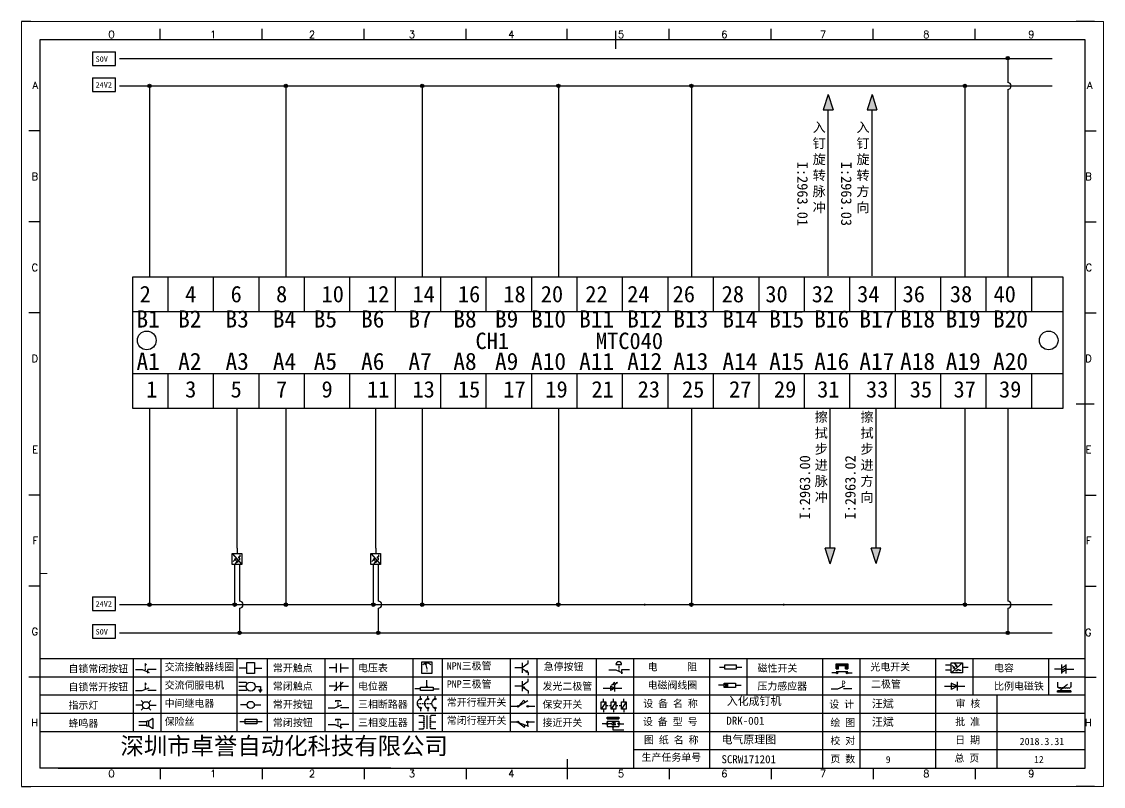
# Model space of a CAD drawing. Header units: millimetres. Extents: x 175 to 4940, y -2082 to 1907.
# Drawn here: x 1696.5 to 1993.5, y 399.1 to 609.1 of the extents above; entities that cross this region are included whole.
import ezdxf
from ezdxf.enums import TextEntityAlignment as Align

# ---------------------------------------------------------------- set-up
doc = ezdxf.new("R2010")
doc.units = ezdxf.units.MM
doc.layers.add('AE_BOR', color=1, linetype='Continuous')
doc.layers.add('MISC', color=2, linetype='Continuous')
doc.styles.get("Standard").update_dxf_attribs({"font": ''})
doc.styles.add('WD', font='romans.shx', dxfattribs={"width": 0.8, "bigfont": 'gbcbig.shx'})
doc.styles.add('样式 0', font='')
doc.styles.add('汉字', font='')
doc.styles.get('Standard').set_extended_font_data('SimSun')
doc.styles.get('样式 0').set_extended_font_data('KaiTi_GB2312')
doc.styles.get('汉字').set_extended_font_data('新宋体')

# ---------------------------------------------------------------- blocks, each defined once
blk = doc.blocks.new('光电开关')
at = {"linetype": 'ByBlock'}
h = blk.add_hatch(dxfattribs=at)
h.set_pattern_fill('ANSI31', color=256, scale=0.01, style=0)
h.set_pattern_definition([(45, (0.172267, 0), (-0.0224506403, 0.0224506403), [])])
h.paths.add_polyline_path([(-1882.44, -776.34), (-1882.5, -775.91), (-1882.68, -776.07)])
h.paths.add_polyline_path([(-1882.86, -776.23), (-1882.44, -776.34), (-1882.68, -776.07)])
h.paths.add_polyline_path([(-1883.05, -776.88), (-1883.11, -776.45), (-1883.29, -776.61)])
h.paths.add_polyline_path([(-1883.47, -776.77), (-1883.05, -776.88), (-1883.29, -776.61)])
for p, q in [((-1884.01, -775.96), (-1885.56, -775.96)), ((-1884.01, -777.39), (-1885.56, -777.39)), ((-1880.91, -775.3), (-1884.01, -778.05)), ((-1883.75, -776.09), (-1883.05, -776.88)), ((-1883.11, -776.45), (-1883.47, -776.77)), ((-1883.05, -776.88), (-1883.47, -776.77)), ((-1883.14, -775.55), (-1882.44, -776.34)), ((-1883.05, -776.88), (-1883.11, -776.45)), ((-1882.5, -775.91), (-1882.86, -776.23)), ((-1882.44, -776.34), (-1882.86, -776.23)), ((-1882.78, -777.47), (-1882.23, -777.47)), ((-1882.44, -776.34), (-1882.5, -775.91)), ((-1882.23, -777.47), (-1882.23, -777.14)), ((-1882.23, -777.14), (-1881.78, -777.14)), ((-1881.78, -777.47), (-1881.78, -777.14)), ((-1881.23, -777.47), (-1881.78, -777.47)), ((-1879.37, -776.67), (-1880.91, -776.67))]:
    blk.add_line(p, q, dxfattribs=at)
blk.add_lwpolyline([(-1884.01, -775.3), (-1880.91, -775.3), (-1880.91, -778.05), (-1884.01, -778.05)], close=True, dxfattribs=at)
blk = doc.blocks.new('磁性开关')
at = {"linetype": 'ByBlock'}
h = blk.add_hatch(dxfattribs=at)
h.set_pattern_fill('ANSI31', color=256, scale=0.1, style=0)
h.paths.add_polyline_path([(-1910.88, -776.69), (-1910.88, -775.29), (-1907.69, -775.29), (-1907.69, -776.69), (-1908.31, -776.69), (-1908.31, -775.79), (-1910.25, -775.79), (-1910.25, -776.69)])
for p, q in [((-1910.91, -777.81), (-1912.09, -777.81)), ((-1910.88, -776.69), (-1910.88, -775.29)), ((-1910.88, -775.29), (-1907.69, -775.29)), ((-1910.88, -776.69), (-1910.25, -776.69)), ((-1910.88, -777.39), (-1907.69, -777.39)), ((-1910.25, -776.69), (-1910.25, -775.79)), ((-1910.25, -775.79), (-1908.31, -775.79)), ((-1908.31, -776.69), (-1908.31, -775.79)), ((-1908.31, -776.69), (-1907.69, -776.69)), ((-1907.69, -775.29), (-1907.69, -776.69)), ((-1907.66, -777.81), (-1906.48, -777.81))]:
    blk.add_line(p, q, dxfattribs=at)
for centre in [(-1910.68, -777.81), (-1907.88, -777.81)]:
    blk.add_circle(centre, 0.225, dxfattribs=at)
blk = doc.blocks.new('*U4')
at = {"linetype": 'ByBlock'}
for p, q in [((-1909.23, -780.45), (-1909.23, -780.67)), ((-1909.23, -780.45), (-1908.92, -780.84)), ((-1909.23, -780.84), (-1909.23, -781.05)), ((-1911.92, -782.07), (-1910.06, -782.07)), ((-1910.06, -782.07), (-1908.18, -782.88)), ((-1909.23, -781.23), (-1909.23, -781.44)), ((-1909.23, -781.61), (-1909.23, -781.83)), ((-1909.23, -782), (-1909.23, -782.21)), ((-1909.23, -782.38), (-1909.23, -782.43)), ((-1908.52, -783.07), (-1908.52, -782.07)), ((-1906.25, -782.07), (-1908.52, -782.07))]:
    blk.add_line(p, q, dxfattribs=at)
blk = doc.blocks.new('*U6')
at = {"linetype": 'ByBlock'}
for p, q in [((-1911.92, -792.89), (-1910.06, -792.89)), ((-1910.06, -792.89), (-1908.18, -792.08)), ((-1908.88, -791.17), (-1909.23, -790.71)), ((-1909.23, -790.71), (-1909.23, -790.92)), ((-1909.23, -791.09), (-1909.23, -791.31)), ((-1909.23, -791.48), (-1909.23, -791.69)), ((-1909.23, -791.86), (-1909.23, -792.08)), ((-1909.23, -792.25), (-1909.23, -792.47)), ((-1906.25, -792.89), (-1908.52, -792.89))]:
    blk.add_line(p, q, dxfattribs=at)
blk = doc.blocks.new('蜂鸣器')
at = {"linetype": 'ByBlock'}
for p, q in [((-1907.17, -795.53), (-1908.25, -796.26)), ((-1907.17, -795.53), (-1907.17, -798.41)), ((-1908.8, -796.48), (-1911.01, -796.48)), ((-1908.8, -797.46), (-1911.01, -797.46)), ((-1908.25, -796.26), (-1908.8, -796.26)), ((-1908.8, -797.68), (-1908.8, -796.26)), ((-1908.25, -797.68), (-1908.8, -797.68)), ((-1908.25, -797.68), (-1908.25, -796.26)), ((-1907.17, -798.41), (-1908.25, -797.68))]:
    blk.add_line(p, q, dxfattribs=at)
blk = doc.blocks.new('指示灯')
at = {"linetype": 'ByBlock'}
for p, q in [((-1854.25, -776.92), (-1856.06, -776.92)), ((-1854.62, -775.59), (-1853.97, -776.23)), ((-1854.62, -778.25), (-1853.97, -777.61)), ((-1851.9, -775.59), (-1852.54, -776.23)), ((-1851.9, -778.25), (-1852.54, -777.61)), ((-1852.26, -776.92), (-1850.45, -776.92))]:
    blk.add_line(p, q, dxfattribs=at)
blk.add_circle((-1853.26, -776.92), 0.992, dxfattribs=at)
blk = doc.blocks.new('交流接触器线圈')
at = {"linetype": 'ByBlock'}
for p, q in [((-1880.82, -781.77), (-1882.87, -781.77)), ((-1878.72, -781.77), (-1876.67, -781.77))]:
    blk.add_line(p, q, dxfattribs=at)
blk.add_lwpolyline([(-1880.82, -780.28), (-1878.72, -780.28), (-1878.72, -783.26), (-1880.82, -783.26)], close=True, dxfattribs=at)
blk = doc.blocks.new('交流伺服电机')
at = {"linetype": 'ByBlock'}
for p, q in [((-1880.97, -785.75), (-1882.94, -785.75)), ((-1880.97, -786.85), (-1882.94, -786.85)), ((-1880.97, -785.75), (-1880.65, -786.03)), ((-1878.49, -786.85), (-1877.07, -786.85)), ((-1877.07, -786.85), (-1877.07, -787.72)), ((-1880.97, -787.94), (-1882.94, -787.94)), ((-1880.97, -787.94), (-1880.65, -787.67)), ((-1877.54, -787.72), (-1876.59, -787.72)), ((-1877.38, -788.01), (-1876.75, -788.01)), ((-1877.23, -788.29), (-1876.9, -788.29))]:
    blk.add_line(p, q, dxfattribs=at)
blk.add_circle((-1879.73, -786.85), 1.24, dxfattribs=at)
blk = doc.blocks.new('中间继电器')
at = {"linetype": 'ByBlock'}
for p, q in [((-1880.72, -791.92), (-1882.54, -791.92)), ((-1878.74, -791.92), (-1876.92, -791.92))]:
    blk.add_line(p, q, dxfattribs=at)
blk.add_circle((-1879.73, -791.92), 0.992, dxfattribs=at)
blk = doc.blocks.new('保险丝')
at = {"linetype": 'ByBlock'}
blk.add_line((-1882.72, -796.49), (-1876.55, -796.49), dxfattribs=at)
blk.add_lwpolyline([(-1881.2, -795.86), (-1878.06, -795.86), (-1878.06, -797.12), (-1881.2, -797.12)], close=True, dxfattribs=at)
blk = doc.blocks.new('常开按钮')
at = {"linetype": 'ByBlock'}
for p, q in [((-1910.06, -787.73), (-1908.18, -786.93)), ((-1909.9, -785.68), (-1908.56, -785.68)), ((-1909.9, -785.68), (-1909.9, -786.07)), ((-1909.23, -785.68), (-1909.23, -785.89)), ((-1909.23, -786.06), (-1909.23, -786.28)), ((-1909.23, -786.45), (-1909.23, -786.67)), ((-1909.23, -786.84), (-1909.23, -787.05)), ((-1908.56, -785.68), (-1908.56, -786.07)), ((-1911.92, -787.73), (-1910.06, -787.73)), ((-1909.23, -787.22), (-1909.23, -787.38)), ((-1906.25, -787.73), (-1908.52, -787.73))]:
    blk.add_line(p, q, dxfattribs=at)
blk = doc.blocks.new('常开触点')
at = {"linetype": 'ByBlock'}
for p, q in [((-1853.82, -782.99), (-1853.82, -780.56)), ((-1852.6, -782.99), (-1852.6, -780.56)), ((-1853.82, -781.77), (-1855.88, -781.77)), ((-1852.6, -781.77), (-1850.55, -781.77))]:
    blk.add_line(p, q, dxfattribs=at)
blk = doc.blocks.new('常闭触点')
at = {"linetype": 'ByBlock'}
for p, q in [((-1853.82, -786.77), (-1855.88, -786.77)), ((-1852.01, -785.66), (-1854.43, -788.1)), ((-1853.82, -787.99), (-1853.82, -785.56)), ((-1852.6, -787.99), (-1852.6, -785.56)), ((-1852.6, -786.77), (-1850.55, -786.77))]:
    blk.add_line(p, q, dxfattribs=at)
blk = doc.blocks.new('常闭按钮')
at = {"linetype": 'ByBlock'}
for p, q in [((-1856.13, -792.28), (-1854.28, -792.28)), ((-1854.28, -792.28), (-1852.4, -793.09)), ((-1854.11, -790.83), (-1852.77, -790.83)), ((-1854.11, -790.83), (-1854.11, -791.22)), ((-1853.44, -790.83), (-1853.44, -791.04)), ((-1853.44, -791.21), (-1853.44, -791.43)), ((-1853.44, -791.6), (-1853.44, -791.82)), ((-1853.44, -791.99), (-1853.44, -792.2)), ((-1853.44, -792.37), (-1853.44, -792.53)), ((-1852.77, -790.83), (-1852.77, -791.22)), ((-1850.47, -792.28), (-1852.73, -792.28)), ((-1852.73, -792.28), (-1852.73, -793.43))]:
    blk.add_line(p, q, dxfattribs=at)
blk = doc.blocks.new('电磁阀线圈')
at = {"linetype": 'ByBlock'}
for p, q in [((-1854.61, -795.92), (-1853.75, -797.16)), ((-1853.75, -795.92), (-1854.61, -797.16)), ((-1853.75, -795.92), (-1853.75, -797.16)), ((-1854.61, -796.54), (-1856.17, -796.54)), ((-1851.53, -796.54), (-1849.97, -796.54))]:
    blk.add_line(p, q, dxfattribs=at)
blk.add_lwpolyline([(-1854.61, -795.92), (-1851.53, -795.92), (-1851.53, -797.16), (-1854.61, -797.16)], close=True, dxfattribs=at)
blk = doc.blocks.new('电压表')
at = {"linetype": 'ByBlock'}
for p, q in [((-1814.84, -780.75), (-1814.91, -781.13)), ((-1814.6, -781.05), (-1814.91, -781.13)), ((-1814.84, -780.75), (-1814.46, -782.26)), ((-1814.84, -780.75), (-1814.6, -781.05))]:
    blk.add_line(p, q, dxfattribs=at)
blk.add_lwpolyline([(-1815.84, -780.34), (-1813.07, -780.34), (-1813.07, -783.49), (-1815.84, -783.49)], close=True, dxfattribs=at)
blk.add_arc((-1814.46, -782.26), 1.56, 46.8313, 133.1687, dxfattribs=at)
at = {"linetype": 'ByBlock', "insert": (-1814.7, -782.39), "char_height": 0.75, "width": 0.6768, "attachment_point": 1}
blk.add_mtext('V', dxfattribs=at)
blk = doc.blocks.new('电位器')
at = {"linetype": 'ByBlock'}
for p, q in [((-1814.45, -787.3), (-1814.62, -786.96)), ((-1814.62, -786.96), (-1814.27, -786.96)), ((-1814.45, -787.3), (-1814.45, -785.39)), ((-1814.45, -787.3), (-1814.27, -786.96)), ((-1816.21, -787.75), (-1817.79, -787.75)), ((-1812.68, -787.75), (-1811.1, -787.75))]:
    blk.add_line(p, q, dxfattribs=at)
blk.add_lwpolyline([(-1816.21, -787.3), (-1812.68, -787.3), (-1812.68, -788.2), (-1816.21, -788.2)], close=True, dxfattribs=at)
blk = doc.blocks.new('三相断路器')
at = {"linetype": 'ByBlock'}
for p, q in [((-1816.17, -790.33), (-1816.17, -789.7)), ((-1814.17, -790.33), (-1814.17, -789.7)), ((-1812.18, -790.33), (-1812.18, -789.7)), ((-1817.14, -791.74), (-1816.72, -791.74)), ((-1816.45, -791.74), (-1816.03, -791.74)), ((-1815.76, -791.74), (-1815.34, -791.74)), ((-1815.07, -791.74), (-1814.65, -791.74)), ((-1814.38, -791.74), (-1813.96, -791.74)), ((-1813.69, -791.74), (-1813.27, -791.74)), ((-1816.17, -793.19), (-1816.17, -793.83)), ((-1814.17, -793.19), (-1814.17, -793.83)), ((-1812.18, -793.19), (-1812.18, -793.83))]:
    blk.add_line(p, q, dxfattribs=at)
for centre in [(-1816.17, -790.55), (-1816.17, -792.98), (-1814.17, -790.55), (-1814.17, -792.98), (-1812.18, -790.55), (-1812.18, -792.98)]:
    blk.add_circle(centre, 0.219, dxfattribs=at)
for centre in [(-1815.81, -791.74), (-1813.82, -791.74), (-1811.83, -791.74)]:
    blk.add_arc(centre, 1.32, 115.5791, 244.4209, dxfattribs=at)
blk = doc.blocks.new('三相变压器')
at = {"linetype": 'ByBlock'}
for p, q in [((-1816.69, -795.03), (-1815.37, -795.03)), ((-1815.37, -795.03), (-1815.37, -795.24)), ((-1814.34, -798.7), (-1814.34, -795.04)), ((-1812, -795.03), (-1813.32, -795.03)), ((-1813.32, -795.03), (-1813.32, -795.24)), ((-1816.69, -796.87), (-1815.37, -796.87)), ((-1816.69, -798.71), (-1815.37, -798.71)), ((-1815.37, -798.71), (-1815.37, -798.5)), ((-1812, -796.87), (-1813.32, -796.87)), ((-1813.32, -798.71), (-1813.32, -798.5)), ((-1812, -798.71), (-1813.32, -798.71))]:
    blk.add_line(p, q, dxfattribs=at)
for centre, start, end in [((-1815.37, -795.51), 270, 90), ((-1815.37, -796.06), 270, 90), ((-1813.32, -795.51), 90, 270), ((-1813.32, -796.06), 90, 270), ((-1815.37, -796.6), 270, 90), ((-1815.37, -797.14), 270, 90), ((-1815.37, -797.68), 270, 90), ((-1815.37, -798.23), 270, 90), ((-1813.32, -796.6), 90, 270), ((-1813.32, -797.14), 90, 270), ((-1813.32, -797.68), 90, 270), ((-1813.32, -798.23), 90, 270)]:
    blk.add_arc(centre, 0.271, start, end, dxfattribs=at)
blk = doc.blocks.new('压力感应器')
at = {"linetype": 'ByBlock'}
for p, q in [((-1817.44, -777.73), (-1815.59, -777.73)), ((-1815.59, -777.73), (-1813.71, -776.93)), ((-1811.78, -777.73), (-1814.05, -777.73))]:
    blk.add_line(p, q, dxfattribs=at)
at = {"linetype": 'ByBlock', "insert": (-1814.65, -775.48), "char_height": 1.68, "width": 1.2242, "attachment_point": 1}
blk.add_mtext('{\\fNSimSun|b0|i0|c134|p49;P}', dxfattribs=at)
blk = doc.blocks.new('二极管')
at = {"linetype": 'ByBlock'}
for p, q in [((-1787.52, -776.77), (-1781.92, -776.77)), ((-1783.97, -776.77), (-1785.69, -775.9)), ((-1785.69, -775.9), (-1785.69, -777.65)), ((-1783.97, -776.77), (-1785.69, -777.65)), ((-1783.97, -777.99), (-1783.97, -775.56))]:
    blk.add_line(p, q, dxfattribs=at)
blk = doc.blocks.new('NPN三极管')
at = {"linetype": 'ByBlock'}
for p, q in [((-1785.73, -780.61), (-1785.73, -783.32)), ((-1785.73, -781.82), (-1784.15, -780.66)), ((-1784.15, -780.66), (-1784.15, -779.98)), ((-1785.73, -781.97), (-1787.81, -781.97)), ((-1785.73, -782.11), (-1784.15, -783.27)), ((-1784.41, -782.73), (-1784.74, -783.18)), ((-1784.15, -783.27), (-1784.74, -783.18)), ((-1784.15, -783.27), (-1784.41, -782.73)), ((-1784.15, -783.27), (-1784.15, -783.96))]:
    blk.add_line(p, q, dxfattribs=at)
blk = doc.blocks.new('PNP三极管')
at = {"linetype": 'ByBlock'}
for p, q in [((-1784.9, -786.74), (-1786.98, -786.74)), ((-1784.9, -785.38), (-1784.9, -788.09)), ((-1784.9, -786.59), (-1783.32, -785.43)), ((-1784.9, -786.88), (-1783.32, -788.04)), ((-1784.9, -786.88), (-1784.31, -786.97)), ((-1784.9, -786.88), (-1784.64, -787.42)), ((-1784.31, -786.97), (-1784.64, -787.42)), ((-1783.32, -785.43), (-1783.32, -784.75)), ((-1783.32, -788.04), (-1783.32, -788.73))]:
    blk.add_line(p, q, dxfattribs=at)
blk = doc.blocks.new('常开行程开关')
at = {"linetype": 'ByBlock'}
for p, q in [((-1786.29, -792.3), (-1788.01, -792.3)), ((-1785.89, -792.17), (-1784.52, -790.62)), ((-1785.89, -792.17), (-1783.43, -790.72)), ((-1784.52, -790.62), (-1784.19, -791.17)), ((-1781.48, -792.3), (-1783.21, -792.3))]:
    blk.add_line(p, q, dxfattribs=at)
for centre in [(-1786.07, -792.3), (-1783.42, -792.3)]:
    blk.add_circle(centre, 0.219, dxfattribs=at)
blk = doc.blocks.new('常闭行程开关')
at = {"linetype": 'ByBlock'}
for p, q in [((-1786.34, -796.62), (-1788.07, -796.62)), ((-1785.93, -796.72), (-1783.25, -797.7)), ((-1785.93, -796.72), (-1784.3, -798)), ((-1784.3, -798), (-1784.08, -797.4)), ((-1783.48, -796.84), (-1783.48, -797.85)), ((-1781.54, -796.62), (-1783.26, -796.62))]:
    blk.add_line(p, q, dxfattribs=at)
for centre in [(-1786.12, -796.62), (-1783.48, -796.62)]:
    blk.add_circle(centre, 0.219, dxfattribs=at)
blk = doc.blocks.new('电容')
at = {"linetype": 'ByBlock'}
for p, q in [((-1756.08, -782.99), (-1756.08, -780.56)), ((-1754.86, -780.79), (-1756.08, -781.55)), ((-1754.86, -782.99), (-1754.86, -780.56)), ((-1756.08, -781.77), (-1758.13, -781.77)), ((-1754.86, -781.44), (-1756.08, -782.2)), ((-1754.86, -781.99), (-1756.08, -782.75)), ((-1754.86, -781.77), (-1752.81, -781.77))]:
    blk.add_line(p, q, dxfattribs=at)
blk = doc.blocks.new('发光二极管')
at = {"linetype": 'ByBlock'}
for p, q in [((-1758.01, -786.77), (-1752.89, -786.77)), ((-1754.84, -786.77), (-1756.04, -786.16)), ((-1756.04, -786.16), (-1756.04, -787.39)), ((-1754.84, -786.77), (-1756.04, -787.39)), ((-1755.78, -785.92), (-1754.89, -785.14)), ((-1754.89, -785.14), (-1755.2, -785.22)), ((-1755.2, -785.22), (-1755.01, -785.43)), ((-1755.08, -785.92), (-1754.18, -785.14)), ((-1754.89, -785.14), (-1755.01, -785.43)), ((-1754.84, -787.63), (-1754.84, -785.92)), ((-1754.18, -785.14), (-1754.49, -785.22)), ((-1754.49, -785.22), (-1754.31, -785.43)), ((-1754.18, -785.14), (-1754.31, -785.43))]:
    blk.add_line(p, q, dxfattribs=at)
blk = doc.blocks.new('比例电磁阀')
at = {"linetype": 'ByBlock'}
for p, q in [((-1757.26, -775.38), (-1757.26, -776.71)), ((-1757.26, -776.71), (-1757.05, -776.71)), ((-1753.6, -777.73), (-1757.25, -777.73)), ((-1757.25, -778.13), (-1757.25, -777.73)), ((-1753.6, -778.13), (-1757.25, -778.13)), ((-1754.5, -775.98), (-1756.35, -777.44)), ((-1756.35, -777.44), (-1756.25, -777.25)), ((-1756.35, -777.44), (-1756.15, -777.38)), ((-1756.15, -777.38), (-1756.25, -777.25)), ((-1753.58, -776.71), (-1753.8, -776.71)), ((-1753.6, -777.73), (-1753.6, -778.13)), ((-1753.58, -775.38), (-1753.58, -776.71))]:
    blk.add_line(p, q, dxfattribs=at)
for centre in [(-1756.78, -776.71), (-1756.24, -776.71), (-1755.7, -776.71), (-1755.15, -776.71), (-1754.61, -776.71), (-1754.07, -776.71)]:
    blk.add_arc(centre, 0.271, 180, 0, dxfattribs=at)
blk = doc.blocks.new('保安开关')
at = {"linetype": 'ByBlock'}
for p, q in [((-1757.96, -790.79), (-1757.96, -789.97)), ((-1755.17, -790.79), (-1755.17, -789.97)), ((-1752.39, -790.79), (-1752.39, -789.97)), ((-1757.33, -790.79), (-1758.6, -792.81)), ((-1757.96, -792.81), (-1757.96, -793.62)), ((-1757.33, -791.8), (-1756.72, -791.8)), ((-1756.35, -791.8), (-1755.89, -791.8)), ((-1754.54, -790.79), (-1755.81, -792.81)), ((-1755.17, -792.81), (-1755.17, -793.62)), ((-1754.52, -791.8), (-1754.06, -791.8)), ((-1753.69, -791.8), (-1753.08, -791.8)), ((-1751.75, -790.79), (-1753.02, -792.81)), ((-1752.39, -792.81), (-1752.39, -793.62))]:
    blk.add_line(p, q, dxfattribs=at)
for points in [[(-1758.6, -790.79), (-1757.33, -790.79), (-1757.33, -792.81), (-1758.6, -792.81)], [(-1755.81, -790.79), (-1754.54, -790.79), (-1754.54, -792.81), (-1755.81, -792.81)], [(-1753.02, -790.79), (-1751.75, -790.79), (-1751.75, -792.81), (-1753.02, -792.81)]]:
    blk.add_lwpolyline(points, close=True, dxfattribs=at)
blk = doc.blocks.new('接近开关')
at = {"linetype": 'ByBlock'}
h = blk.add_hatch(dxfattribs=at)
h.set_pattern_fill('ANSI31', color=256, scale=0.01, style=0)
h.set_pattern_definition([(45, (-89.131516, -30.795668), (-0.0224506403, 0.0224506403), [])])
h.paths.add_polyline_path([(-1516.96, -1123.35), (-1516.96, -1122.85), (-1513.76, -1122.85), (-1513.76, -1123.35)])
for p, q in [((-1517.18, -1124.71), (-1518.36, -1124.71)), ((-1516.96, -1123.35), (-1516.96, -1122.85)), ((-1516.96, -1122.85), (-1513.76, -1122.85)), ((-1516.96, -1123.35), (-1513.76, -1123.35)), ((-1516.96, -1123.95), (-1513.76, -1123.95)), ((-1516.96, -1123.95), (-1516.96, -1125.47)), ((-1516.96, -1125.47), (-1513.76, -1125.47)), ((-1515.91, -1124.71), (-1516.45, -1124.71)), ((-1515.11, -1124.31), (-1515.91, -1124.71)), ((-1515.11, -1125.11), (-1515.91, -1124.71)), ((-1515.33, -1124.53), (-1515.17, -1124.53)), ((-1515.33, -1124.88), (-1515.17, -1124.88)), ((-1515.25, -1124.45), (-1515.25, -1124.61)), ((-1515.11, -1124.31), (-1515.11, -1125.11)), ((-1515.11, -1124.48), (-1514.58, -1124.48)), ((-1515.11, -1124.94), (-1514.58, -1124.94)), ((-1513.76, -1122.85), (-1513.76, -1123.35)), ((-1513.76, -1123.95), (-1513.76, -1125.47)), ((-1513.54, -1124.71), (-1512.36, -1124.71)), ((-1515.36, -1125.69), (-1515.36, -1126.36)), ((-1515.36, -1126.36), (-1512.36, -1126.36))]:
    blk.add_line(p, q, dxfattribs=at)
for centre in [(-1516.96, -1124.71), (-1515.36, -1125.47), (-1513.76, -1124.71)]:
    blk.add_circle(centre, 0.225, dxfattribs=at)
blk = doc.blocks.new('电阻')
at = {"linetype": 'ByBlock'}
for p, q in [((-3.09, 0), (-1.57, 0)), ((1.57, 0), (3.09, 0))]:
    blk.add_line(p, q, dxfattribs=at)
blk.add_lwpolyline([(-1.57, 0.63), (1.57, 0.63), (1.57, -0.63), (-1.57, -0.63)], close=True, dxfattribs=at)
blk = doc.blocks.new('急停按钮')
at = {"linetype": 'ByBlock'}
for p, q in [((-1.86, 0), (0, 0)), ((0, 0), (1.88, -0.81)), ((0.06, 1.45), (1.61, 1.45)), ((0.83, 1.45), (0.83, 1.24)), ((0.83, 1.07), (0.83, 0.85)), ((0.83, 0.68), (0.83, 0.47)), ((0.83, 0.29), (0.83, 0.08)), ((3.81, 0), (1.54, 0)), ((1.54, 0), (1.54, -1.15)), ((0.83, -0.09), (0.83, -0.24))]:
    blk.add_line(p, q, dxfattribs=at)
blk.add_arc((0.83, 1.45), 0.774, 0, 180)

msp = doc.modelspace()

# ---------------------------------------------------------------- hatches: boundary and pattern name
at = {"lineweight": -2}
h = msp.add_hatch(color=0, dxfattribs=at)
edge = h.paths.add_edge_path()
edge.add_arc((1967.266, 599.047), 0.48, 0, 360)
h = msp.add_hatch(color=0, dxfattribs=at)
edge = h.paths.add_edge_path()
edge.add_arc((1731.63, 591.424), 0.48, 0, 360)
h = msp.add_hatch(color=0, dxfattribs=at)
edge = h.paths.add_edge_path()
edge.add_arc((1769.069, 591.424), 0.48, 0, 360)
h = msp.add_hatch(color=0, dxfattribs=at)
edge = h.paths.add_edge_path()
edge.add_arc((1806.478, 591.424), 0.48, 0, 360)
h = msp.add_hatch(color=0, dxfattribs=at)
edge = h.paths.add_edge_path()
edge.add_arc((1843.888, 591.424), 0.48, 0, 360)
h = msp.add_hatch(color=0, dxfattribs=at)
edge = h.paths.add_edge_path()
edge.add_arc((1880.392, 591.424), 0.48, 0, 360)
h = msp.add_hatch(color=0, dxfattribs=at)
edge = h.paths.add_edge_path()
edge.add_arc((1955.502, 591.424), 0.48, 0, 360)
for points in [[(1917.96, 589.071), (1919.318, 584.833), (1916.602, 584.833)], [(1929.994, 589.071), (1931.353, 584.833), (1928.636, 584.833)], [(1918.535, 460.23), (1917.176, 464.468), (1919.893, 464.468)], [(1931.102, 460.233), (1929.744, 464.471), (1932.46, 464.471)]]:
    msp.add_hatch(color=256).paths.add_polyline_path(points)
h = msp.add_hatch(color=0, dxfattribs=at)
edge = h.paths.add_edge_path()
edge.add_arc((1731.63, 448.975), 0.48, 0, 360)
h = msp.add_hatch(color=0, dxfattribs=at)
edge = h.paths.add_edge_path()
edge.add_arc((1754.989, 448.975), 0.48, 0, 360)
h = msp.add_hatch(color=0, dxfattribs=at)
edge = h.paths.add_edge_path()
edge.add_arc((1769.069, 448.975), 0.48, 0, 360)
h = msp.add_hatch(color=0, dxfattribs=at)
edge = h.paths.add_edge_path()
edge.add_arc((1793.064, 448.975), 0.48, 0, 360)
h = msp.add_hatch(color=0, dxfattribs=at)
edge = h.paths.add_edge_path()
edge.add_arc((1806.478, 448.975), 0.48, 0, 360)
h = msp.add_hatch(color=0, dxfattribs=at)
edge = h.paths.add_edge_path()
edge.add_arc((1843.888, 448.975), 0.48, 0, 360)
h = msp.add_hatch(color=0, dxfattribs=at)
edge = h.paths.add_edge_path()
edge.add_arc((1880.392, 448.975), 0.48, 0, 360)
h = msp.add_hatch(color=0, dxfattribs=at)
edge = h.paths.add_edge_path()
edge.add_arc((1955.502, 448.975), 0.48, 0, 360)
h = msp.add_hatch(color=0, dxfattribs=at)
edge = h.paths.add_edge_path()
edge.add_arc((1756.358, 441.247), 0.48, 0, 360)
h = msp.add_hatch(color=0, dxfattribs=at)
edge = h.paths.add_edge_path()
edge.add_arc((1794.433, 441.247), 0.48, 0, 360)
h = msp.add_hatch(color=0, dxfattribs=at)
edge = h.paths.add_edge_path()
edge.add_arc((1967.266, 441.247), 0.48, 0, 360)

# ---------------------------------------------------------------- linework, layer by layer
for p, q in [((1988.518, 604.077), (1701.518, 604.077)), ((1701.518, 604.077), (1701.518, 404.077)), ((1988.518, 404.077), (1988.518, 604.077)), ((1917.96, 589.071), (1916.602, 584.833)), ((1917.96, 589.071), (1919.318, 584.833)), ((1929.994, 589.071), (1928.636, 584.833)), ((1929.994, 589.071), (1931.353, 584.833)), ((1916.602, 584.833), (1919.318, 584.833)), ((1928.636, 584.833), (1931.353, 584.833)), ((1918.535, 460.23), (1917.176, 464.468)), ((1919.893, 464.468), (1917.176, 464.468)), ((1918.535, 460.23), (1919.893, 464.468)), ((1931.102, 460.233), (1929.744, 464.471)), ((1932.46, 464.471), (1929.744, 464.471)), ((1931.102, 460.233), (1932.46, 464.471)), ((1706.548, 404.077), (1986.048, 404.077)), ((1827.314, 404.077), (1887.264, 404.077)), ((1887.264, 404.077), (1956.05, 404.077))]:
    msp.add_line(p, q)
at = {"color": 1, "ltscale": 2}
for p, q in [((1715.972, 600.741), (1715.972, 596.995)), ((1722.285, 596.995), (1722.285, 600.741)), ((1715.972, 596.995), (1722.285, 596.995)), ((1715.972, 593.664), (1715.972, 589.918)), ((1722.285, 589.918), (1722.285, 593.664)), ((1715.972, 589.918), (1722.285, 589.918)), ((1715.972, 451.141), (1715.972, 447.395)), ((1722.285, 447.395), (1722.285, 451.141)), ((1715.972, 447.395), (1722.285, 447.395)), ((1715.972, 443.483), (1715.972, 439.736)), ((1722.285, 439.736), (1722.285, 443.483)), ((1715.972, 439.736), (1722.285, 439.736))]:
    msp.add_line(p, q, dxfattribs=at)
at = {"color": 1}
for p, q in [((1715.972, 600.741), (1722.285, 600.741)), ((1715.972, 593.664), (1722.285, 593.664)), ((1715.972, 451.141), (1722.285, 451.141)), ((1715.972, 443.483), (1722.285, 443.483))]:
    msp.add_line(p, q, dxfattribs=at)
at = {"color": 0, "lineweight": -2}
for p, q in [((1723.393, 598.984), (1979.476, 598.984)), ((1967.266, 598.984), (1967.266, 592.386)), ((1723.393, 591.427), (1979.476, 591.427)), ((1731.63, 591.427), (1731.63, 539.033)), ((1769.069, 591.427), (1769.069, 539.033)), ((1806.478, 591.427), (1806.478, 539.033)), ((1843.888, 591.427), (1843.888, 539.033)), ((1880.392, 591.427), (1880.392, 539.033)), ((1955.502, 591.427), (1955.502, 539.033)), ((1967.266, 590.467), (1967.266, 539.033)), ((1917.96, 539.254), (1917.96, 584.833)), ((1929.994, 539.254), (1929.994, 584.833)), ((1736.635, 539.033), (1736.635, 529.433)), ((1749.115, 539.033), (1749.115, 529.433)), ((1761.595, 539.033), (1761.595, 529.433)), ((1774.075, 539.033), (1774.075, 529.433)), ((1786.555, 539.033), (1786.555, 529.433)), ((1799.035, 539.033), (1799.035, 529.433)), ((1811.515, 539.033), (1811.515, 529.433)), ((1823.995, 539.033), (1823.995, 529.433)), ((1836.475, 539.033), (1836.475, 529.433)), ((1848.955, 539.033), (1848.955, 529.433)), ((1861.435, 539.033), (1861.435, 529.433)), ((1873.915, 539.033), (1873.915, 529.433)), ((1886.395, 539.033), (1886.395, 529.433)), ((1898.875, 539.033), (1898.875, 529.433)), ((1911.355, 539.033), (1911.355, 529.433)), ((1923.835, 539.033), (1923.835, 529.433)), ((1936.315, 539.033), (1936.315, 529.433)), ((1948.795, 539.033), (1948.795, 529.433)), ((1961.275, 539.033), (1961.275, 529.433)), ((1973.755, 539.033), (1973.755, 529.433)), ((1727.035, 529.433), (1982.415, 529.433)), ((1727.035, 512.438), (1982.415, 512.438)), ((1736.635, 512.438), (1736.635, 502.838)), ((1749.115, 512.438), (1749.115, 502.838)), ((1761.595, 512.438), (1761.595, 502.838)), ((1774.075, 512.438), (1774.075, 502.838)), ((1786.555, 512.438), (1786.555, 502.838)), ((1799.035, 512.438), (1799.035, 502.838)), ((1811.515, 512.438), (1811.515, 502.838)), ((1823.995, 512.438), (1823.995, 502.838)), ((1836.475, 512.438), (1836.475, 502.838)), ((1848.955, 512.438), (1848.955, 502.838)), ((1861.435, 512.438), (1861.435, 502.838)), ((1873.915, 512.438), (1873.915, 502.838)), ((1886.395, 512.438), (1886.395, 502.838)), ((1898.875, 512.438), (1898.875, 502.838)), ((1911.355, 512.438), (1911.355, 502.838)), ((1923.835, 512.438), (1923.835, 502.838)), ((1936.315, 512.438), (1936.315, 502.838)), ((1948.795, 512.438), (1948.795, 502.838)), ((1961.275, 512.438), (1961.275, 502.838)), ((1973.755, 512.438), (1973.755, 502.838)), ((1731.63, 502.738), (1731.63, 448.975)), ((1755.674, 464.468), (1755.674, 502.838)), ((1769.069, 502.738), (1769.069, 448.975)), ((1793.748, 464.468), (1793.748, 502.838)), ((1806.478, 502.738), (1806.478, 448.975)), ((1843.888, 502.738), (1843.888, 448.975)), ((1880.392, 502.738), (1880.392, 448.975)), ((1918.535, 464.468), (1918.535, 502.838)), ((1931.104, 464.468), (1931.104, 502.838)), ((1955.502, 502.738), (1955.502, 448.975)), ((1967.266, 502.738), (1967.266, 449.935)), ((1754.989, 458.525), (1754.989, 448.975)), ((1756.358, 458.525), (1756.358, 449.935)), ((1793.064, 458.525), (1793.064, 448.975)), ((1794.433, 458.525), (1794.433, 449.935)), ((1723.393, 448.975), (1979.476, 448.975)), ((1756.358, 448.015), (1756.358, 441.247)), ((1794.433, 448.015), (1794.433, 441.247)), ((1967.266, 448.015), (1967.266, 441.247)), ((1723.393, 441.247), (1979.476, 441.247)), ((1727.097, 434.077), (1727.097, 414.077)), ((1734.774, 434.077), (1734.774, 414.077)), ((1755.563, 434.077), (1755.563, 414.077)), ((1763.917, 434.077), (1763.917, 414.077)), ((1779.772, 434.077), (1779.772, 414.077)), ((1787.42, 434.077), (1787.42, 414.077)), ((1803.913, 434.077), (1803.913, 414.077)), ((1812.015, 434.077), (1812.015, 414.077)), ((1830.634, 434.077), (1830.634, 414.077)), ((1837.993, 434.077), (1837.993, 414.077)), ((1854.303, 434.077), (1854.303, 414.077)), ((1864.541, 434.077), (1864.541, 404.161)), ((1885.352, 434.077), (1885.352, 424.077)), ((1895.589, 434.077), (1895.589, 424.077)), ((1916.4, 434.077), (1916.4, 424.077)), ((1926.638, 434.077), (1926.638, 424.077)), ((1947.448, 434.077), (1947.448, 424.077)), ((1957.686, 434.077), (1957.686, 424.077)), ((1978.496, 434.077), (1978.496, 424.077)), ((1885.352, 424.077), (1885.352, 404.161)), ((1916.4, 424.077), (1916.4, 404.077)), ((1926.638, 424.077), (1926.638, 404.077)), ((1947.448, 424.077), (1947.448, 404.077)), ((1964.301, 424.077), (1964.301, 404.077))]:
    msp.add_line(p, q, dxfattribs=at)
at = {"lineweight": 9, "ltscale": 0.1}
for p, q in [((1701.518, 457.505), (1703.517, 457.505)), ((1797.853, 404.077), (1827.314, 404.077)), ((1825.957, 404.077), (1825.957, 404.077)), ((1825.957, 404.077), (1825.957, 404.077)), ((1825.957, 404.077), (1825.957, 404.077)), ((1825.957, 404.077), (1825.957, 404.077))]:
    msp.add_line(p, q, dxfattribs=at)
at = {"linetype": 'ByBlock'}
for p, q in [((1988.518, 434.077), (1701.518, 434.077)), ((1988.518, 429.077), (1701.518, 429.077)), ((1988.518, 424.077), (1701.518, 424.077)), ((1988.518, 419.077), (1701.518, 419.077)), ((1988.518, 414.077), (1701.518, 414.077)), ((1988.518, 409.077), (1864.541, 409.077))]:
    msp.add_line(p, q, dxfattribs=at)
at = {"color": 0, "ltscale": 2}
for p, q in [((1988.518, 404.077), (1988.518, 425.523)), ((1797.853, 404.077), (1701.518, 404.077)), ((1956.05, 404.077), (1986.048, 404.077)), ((1956.05, 404.077), (1988.518, 404.077))]:
    msp.add_line(p, q, dxfattribs=at)
at = {"color": 0, "lineweight": -2}
msp.add_lwpolyline([(1727.035, 539.033), (1982.415, 539.033), (1982.415, 502.838), (1727.035, 502.838)], close=True, dxfattribs=at)
for centre, radius in [((1967.266, 599.047), 0.48), ((1731.63, 591.424), 0.48), ((1769.069, 591.424), 0.48), ((1806.478, 591.424), 0.48), ((1843.888, 591.424), 0.48), ((1880.392, 591.424), 0.48), ((1955.502, 591.424), 0.48), ((1730.865, 521.541), 2.565), ((1978.499, 521.541), 2.565), ((1731.63, 448.975), 0.48), ((1754.989, 448.975), 0.48), ((1769.069, 448.975), 0.48), ((1793.064, 448.975), 0.48), ((1806.478, 448.975), 0.48), ((1843.888, 448.975), 0.48), ((1880.392, 448.975), 0.48), ((1955.502, 448.975), 0.48), ((1756.358, 441.247), 0.48), ((1794.433, 441.247), 0.48), ((1967.266, 441.247), 0.48)]:
    msp.add_circle(centre, radius, dxfattribs=at)
for centre, start, end in [((1967.23, 591.427), 270, 90), ((1756.358, 448.975), 167.35415, 192.64585), ((1756.358, 448.975), 270, 90), ((1794.433, 448.975), 167.35415, 192.64585), ((1794.433, 448.975), 270, 90), ((1868.467, 448.975), 167.35415, 192.64585), ((1906.649, 448.975), 167.35415, 192.64585), ((1967.266, 448.975), 270, 90)]:
    msp.add_arc(centre, 0.96, start, end, dxfattribs=at)
at = {"layer": 'AE_BOR', "lineweight": 30}
for p, q in [((1699.048, 609.077), (1696.514, 609.077)), ((1991.048, 609.077), (1986.048, 609.077)), ((1696.514, 399.077), (1699.048, 399.077)), ((1991.048, 399.077), (1986.048, 399.077))]:
    msp.add_line(p, q, dxfattribs=at)
at = {"layer": 'AE_BOR', "color": 1, "lineweight": 15}
for p, q in [((1696.514, 609.077), (1993.514, 609.077)), ((1696.514, 399.077), (1696.514, 609.077)), ((1993.514, 609.077), (1993.514, 399.077)), ((1993.514, 399.077), (1696.514, 399.077))]:
    msp.add_line(p, q, dxfattribs=at)
at = {"layer": 'AE_BOR'}
for p, q in [((1734.548, 604.077), (1734.548, 607.077)), ((1762.548, 604.077), (1762.548, 607.077)), ((1790.548, 604.077), (1790.548, 607.077)), ((1818.548, 604.077), (1818.548, 607.077)), ((1846.298, 604.077), (1846.298, 607.077)), ((1874.298, 604.077), (1874.298, 607.077)), ((1902.298, 604.077), (1902.298, 607.077)), ((1930.298, 604.077), (1930.298, 607.077)), ((1958.298, 604.077), (1958.298, 607.077)), ((1701.518, 579.077), (1698.518, 579.077)), ((1988.518, 579.077), (1991.518, 579.077)), ((1701.518, 554.077), (1698.518, 554.077)), ((1988.518, 554.077), (1991.518, 554.077)), ((1701.518, 529.077), (1698.518, 529.077)), ((1988.518, 529.077), (1991.518, 529.077)), ((1701.518, 479.077), (1698.518, 479.077)), ((1988.518, 479.077), (1991.518, 479.077)), ((1701.518, 454.077), (1698.518, 454.077)), ((1988.518, 454.077), (1991.518, 454.077)), ((1701.518, 429.077), (1698.518, 429.077)), ((1988.518, 429.077), (1991.518, 429.077)), ((1734.548, 404.077), (1734.548, 401.077)), ((1762.548, 404.077), (1762.548, 401.077)), ((1790.548, 404.077), (1790.548, 401.077)), ((1818.548, 404.077), (1818.548, 401.077)), ((1846.298, 404.077), (1846.298, 401.077)), ((1874.298, 404.077), (1874.298, 401.077)), ((1902.298, 404.077), (1902.298, 401.077)), ((1930.298, 404.077), (1930.298, 401.077)), ((1958.298, 404.077), (1958.298, 401.077))]:
    msp.add_line(p, q, dxfattribs=at)
at = {"layer": 'AE_BOR', "color": 2, "lineweight": 30}
for p, q in [((1859.627, 601.577), (1859.627, 606.577)), ((1986.018, 504.077), (1991.018, 504.077)), ((1846.298, 406.577), (1846.298, 401.577)), ((1846.298, 404.077), (1846.298, 401.577))]:
    msp.add_line(p, q, dxfattribs=at)

# ---------------------------------------------------------------- block references
at = {"linetype": 'ByBlock', "xscale": 0.96, "yscale": 0.96, "zscale": 0.96, "rotation": 90}
for p in [(1010.067, 2268.659), (1048.142, 2268.659)]:
    msp.add_blockref('光电开关', p, dxfattribs=at)
at = {"linetype": 'ByBlock'}
for name, p in [('*U4', (3639.706, 1213.254)), ('交流接触器线圈', (3639.13, 1213.345)), ('常开触点', (3636.785, 1213.374)), ('电压表', (3622.224, 1213.592)), ('NPN三极管', (3619.712, 1213.579)), ('磁性开关', (3831.043, 1208.036)), ('光电开关', (3835.739, 1208.345)), ('电容', (3738.206, 1213.058)), ('交流伺服电机', (3639.13, 1213.345)), ('常闭触点', (3636.785, 1213.374)), ('电位器', (3622.224, 1213.592)), ('PNP三极管', (3618.886, 1213.35)), ('压力感应器', (3736.238, 1203.592)), ('二极管', (3737.426, 1203.35)), ('*U6', (3639.706, 1218.254)), ('发光二极管', (3614.23, 1212.769)), ('电磁阀线圈', (3744.04, 1223.374)), ('比例电磁阀', (3738.206, 1203.058)), ('指示灯', (3583.921, 1198.254)), ('中间继电器', (3639.13, 1213.345)), ('常开按钮', (3692.571, 1208.374)), ('三相断路器', (3622.224, 1213.592)), ('常开行程开关', (3618.886, 1213.35)), ('保安开关', (3614.23, 1213.058)), ('蜂鸣器', (3639.706, 1213.254)), ('保险丝', (3639.13, 1213.345)), ('常闭按钮', (3636.785, 1208.374)), ('三相变压器', (3622.224, 1213.592)), ('常闭行程开关', (3618.886, 1213.35)), ('接近开关', (3374.231, 1540.974))]:
    msp.add_blockref(name, p, dxfattribs=at)
for name, p in [('急停按钮', (1859.63, 431.092)), ('电阻', (1891.17, 431.853))]:
    msp.add_blockref(name, p)

# ---------------------------------------------------------------- texts
at = {"color": 0, "lineweight": -2, "attachment_point": 1}
for s, insert, char_height, width in [('{\\H0.91667x;\\C256;入钉旋转脉冲}', (1913.696, 581.394), 2.88, 5.06563), ('{\\H0.91667x;\\C256;入钉旋转方向}', (1925.73, 581.394), 2.88, 5.06563), ('2', (1728.928, 536.524), 4.518, 6.91533), ('4', (1741.408, 536.524), 4.518, 6.91533), ('6', (1753.888, 536.524), 4.518, 6.91533), ('8', (1766.368, 536.524), 4.518, 6.91533), ('10', (1778.848, 536.524), 4.5182, 6.91533), ('12', (1791.328, 536.524), 4.5182, 6.91533), ('14', (1803.808, 536.524), 4.5182, 6.91533), ('16', (1816.288, 536.524), 4.5182, 6.91533), ('18', (1828.768, 536.524), 4.5182, 6.91533), ('20', (1839.04, 536.524), 4.5182, 6.91533), ('22', (1851.275, 536.524), 4.5182, 6.91533), ('24', (1862.773, 536.524), 4.5182, 6.91533), ('26', (1875.253, 536.524), 4.5182, 6.91533), ('28', (1888.715, 536.524), 4.5182, 6.91533), ('30', (1900.704, 536.524), 4.5182, 6.91533), ('32', (1913.429, 536.524), 4.5182, 6.91533), ('34', (1925.91, 536.524), 4.5182, 6.91533), ('36', (1938.39, 536.524), 4.5182, 6.91533), ('38', (1951.36, 536.524), 4.5182, 6.91533), ('40', (1963.349, 536.524), 4.5182, 6.91533), ('B1', (1728.055, 529.781), 4.7064, 7.20347), ('B2', (1739.494, 529.781), 4.7064, 7.20347), ('B3', (1752.494, 529.781), 4.7064, 7.20347), ('B4', (1765.494, 529.781), 4.7064, 7.20347), ('B5', (1776.71, 529.781), 4.7064, 7.20347), ('B6', (1789.71, 529.781), 4.7064, 7.20347), ('B7', (1802.71, 529.781), 4.7064, 7.20347), ('B8', (1815.041, 529.781), 4.7064, 7.20347), ('B9', (1826.48, 529.781), 4.7064, 7.20347), ('B10', (1836.382, 529.781), 4.7064, 7.20347), ('B11', (1849.582, 529.781), 4.7064, 7.20347), ('B12', (1862.782, 529.781), 4.7064, 7.20347), ('B13', (1875.443, 529.781), 4.7064, 7.20347), ('B14', (1888.923, 529.781), 4.7064, 7.20347), ('B15', (1901.763, 529.781), 4.7064, 7.20347), ('B16', (1914.124, 529.781), 4.7064, 7.20347), ('B17', (1926.522, 529.781), 4.7064, 7.20347), ('B18', (1937.704, 529.781), 4.7064, 7.20347), ('B19', (1950.225, 529.781), 4.7064, 7.20347), ('B20', (1963.225, 529.781), 4.7064, 7.20347), (' CH1      ^IMTC040 ', (1818.04, 523.676), 4.51818, 97.09992), ('A1', (1728.055, 518.148), 4.7064, 7.20347), ('A2', (1739.494, 518.148), 4.7064, 7.20347), ('A3', (1752.494, 518.148), 4.7064, 7.20347), ('A4', (1765.494, 518.148), 4.7064, 7.20347), ('A5', (1776.71, 518.148), 4.7064, 7.20347), ('A6', (1789.71, 518.148), 4.7064, 7.20347), ('A7', (1802.71, 518.148), 4.7064, 7.20347), ('A8', (1815.041, 518.148), 4.7064, 7.20347), ('A9', (1826.48, 518.148), 4.7064, 7.20347), ('A10', (1836.382, 518.148), 4.7064, 7.20347), ('A11', (1849.582, 518.148), 4.7064, 7.20347), ('A12', (1862.782, 518.148), 4.7064, 7.20347), ('A13', (1875.443, 518.148), 4.7064, 7.20347), ('A14', (1888.923, 518.148), 4.7064, 7.20347), ('A15', (1901.763, 518.148), 4.7064, 7.20347), ('A16', (1914.124, 518.148), 4.7064, 7.20347), ('A17', (1926.522, 518.148), 4.7064, 7.20347), ('A18', (1937.704, 518.148), 4.7064, 7.20347), ('A19', (1950.225, 518.148), 4.7064, 7.20347), ('A20', (1963.225, 518.148), 4.7064, 7.20347), ('1', (1730.683, 510.377), 4.518, 6.91533), ('3', (1741.408, 510.377), 4.518, 6.91533), ('5', (1753.888, 510.377), 4.518, 6.91533), ('7', (1766.368, 510.377), 4.518, 6.91533), ('9', (1778.848, 510.377), 4.518, 6.91533), ('11', (1791.328, 510.377), 4.5182, 6.91533), ('13', (1803.808, 510.377), 4.5182, 6.91533), ('15', (1816.288, 510.377), 4.5182, 6.91533), ('17', (1828.768, 510.377), 4.5182, 6.91533), ('19', (1840.304, 510.377), 4.5182, 6.91533), ('21', (1852.976, 510.377), 4.5182, 6.91533), ('23', (1865.648, 510.377), 4.5182, 6.91533), ('25', (1877.803, 510.377), 4.5182, 6.91533), ('27', (1890.744, 510.377), 4.5182, 6.91533), ('29', (1903.07, 510.377), 4.5182, 6.91533), ('31', (1914.937, 510.377), 4.5182, 6.91533), ('33', (1928.337, 510.377), 4.5182, 6.91533), ('35', (1940.357, 510.377), 4.5182, 6.91533), ('37', (1952.377, 510.377), 4.5182, 6.91533), ('39', (1964.857, 510.377), 4.5182, 6.91533), ('{\\H0.91667x;\\C256;擦拭步进脉冲}', (1914.27, 501.835), 2.88, 5.06563), ('{\\H0.91667x;\\C256;擦拭步进方向}', (1926.84, 501.835), 2.88, 5.06563), ('深圳市卓誉自动化科技有限公司', (1723.651, 412.548), 4.70644, 96.11383)]:
    msp.add_mtext(s, dxfattribs=dict(at, insert=insert, char_height=char_height, width=width))
at = {"color": 0, "lineweight": -2, "char_height": 2.88, "width": 5.06563, "attachment_point": 1}
for s, insert, rotation in [('I:2963.01', (1912.368, 570.58), 270), ('I:2963.03', (1924.401, 570.58), 270), ('I:2963.00', (1910.116, 472.372), 90), ('I:2963.02', (1922.582, 472.372), 90)]:
    msp.add_mtext(s, dxfattribs=dict(at, insert=insert, rotation=rotation))
at = {"char_height": 2, "attachment_point": 1, "style": '汉字'}
for s, insert in [('{\\fKaiTi_GB2312|b0|i0|c134|p49;自锁常闭按钮}', (1709.374, 432.391)), ('{\\fKaiTi_GB2312|b0|i0|c134|p49;交流接触器线圈}', (1735.768, 432.885)), ('{\\fKaiTi_GB2312|b0|i0|c134|p49;常开触点}', (1765.521, 432.598)), ('{\\fKaiTi_GB2312|b0|i0|c134|p49;电压表}', (1788.881, 432.607)), ('{\\fKaiTi_GB2312|b0|i0|c134|p49;NPN三极管}', (1813.248, 433.169)), ('{\\fKaiTi_GB2312|b0|i0|c134|p49;急停按钮}', (1839.869, 432.956)), ('{\\fKaiTi_GB2312|b0|i0|c134|p49;电      阻}', (1868.376, 432.884)), ('{\\fKaiTi_GB2312|b0|i0|c134|p49;磁性开关}', (1898.586, 432.548)), ('{\\fKaiTi_GB2312|b0|i0|c134|p49;光电开关}', (1929.537, 432.885)), ('{\\fKaiTi_GB2312|b0|i0|c134|p49;电容}', (1963.513, 432.598)), ('{\\fKaiTi_GB2312|b0|i0|c134|p49;自锁常开按钮}', (1709.374, 427.391)), ('{\\fKaiTi_GB2312|b0|i0|c134|p49;交流伺服电机}', (1735.768, 427.885)), ('{\\fKaiTi_GB2312|b0|i0|c134|p49;常闭触点}', (1765.521, 427.598)), ('{\\fKaiTi_GB2312|b0|i0|c134|p49;电位器}', (1788.881, 427.607)), ('{\\fKaiTi_GB2312|b0|i0|c134|p49;PNP三极管}', (1813.248, 428.169)), ('{\\fKaiTi_GB2312|b0|i0|c134|p49;发光二极管}', (1839.536, 427.598)), ('{\\fKaiTi_GB2312|b0|i0|c134|p49;电磁阀线圈}', (1868.376, 427.884)), ('{\\fKaiTi_GB2312|b0|i0|c134|p49;压力感应器}', (1898.533, 427.607)), ('{\\fKaiTi_GB2312|b0|i0|c134|p49;二极管}', (1929.719, 428.169)), ('{\\fKaiTi_GB2312|b0|i0|c134|p49;比例电磁铁}', (1963.513, 427.598)), ('{\\fKaiTi_GB2312|b0|i0|c134|p49;指示灯}', (1709.374, 422.391)), ('{\\fKaiTi_GB2312|b0|i0|c134|p49;中间继电器}', (1735.768, 422.885)), ('{\\fKaiTi_GB2312|b0|i0|c134|p49;常开按钮}', (1765.521, 422.598)), ('{\\fKaiTi_GB2312|b0|i0|c134|p49;三相断路器}', (1788.881, 422.607)), ('{\\fKaiTi_GB2312|b0|i0|c134|p49;常开行程开关}', (1813.248, 423.169)), ('{\\fKaiTi_GB2312|b0|i0|c134|p49;保安开关}', (1839.536, 422.598)), ('{\\fKaiTi_GB2312|b0|i0|c134|p0;设 备 名 称}', (1867.168, 422.832)), ('{\\fKaiTi_GB2312|b0|i0|c134|p0;设 计}', (1918.236, 422.616)), ('{\\fKaiTi_GB2312|b0|i0|c134|p0;审 核}', (1952.903, 422.826)), ('{\\fKaiTi_GB2312|b0|i0|c134|p49;蜂鸣器}', (1709.374, 417.391)), ('{\\fKaiTi_GB2312|b0|i0|c134|p49;保险丝}', (1735.768, 417.885)), ('{\\fKaiTi_GB2312|b0|i0|c134|p49;常闭按钮}', (1765.521, 417.598)), ('{\\fKaiTi_GB2312|b0|i0|c134|p49;三相变压器}', (1788.881, 417.607)), ('{\\fKaiTi_GB2312|b0|i0|c134|p49;常闭行程开关}', (1813.248, 418.169)), ('{\\fKaiTi_GB2312|b0|i0|c134|p49;接近开关}', (1839.536, 417.598)), ('{\\fKaiTi_GB2312|b0|i0|c134|p0;设 备 型 号}', (1867.094, 417.832)), ('{\\fKaiTi_GB2312|b0|i0|c134|p0;绘 图}', (1918.564, 417.616)), ('{\\fKaiTi_GB2312|b0|i0|c134|p0;批 准}', (1952.833, 417.826)), ('{\\fKaiTi_GB2312|b0|i0|c134|p0;图 纸 名 称}', (1867.378, 412.832)), ('{\\fKaiTi_GB2312|b0|i0|c134|p0;校 对}', (1918.564, 412.616)), ('{\\fKaiTi_GB2312|b0|i0|c134|p0;日 期}', (1952.833, 412.826)), ('{\\fKaiTi_GB2312|b0|i0|c134|p0;生产任务单号}', (1866.717, 408.049)), ('{\\fKaiTi_GB2312|b0|i0|c134|p0;页 数}', (1918.564, 407.616)), ('{\\fKaiTi_GB2312|b0|i0|c134|p0;总 页}', (1952.605, 407.826))]:
    msp.add_mtext(s, dxfattribs=dict(at, insert=insert))
at = {"attachment_point": 1}
for s, insert, char_height, width in [('入化成钉机', (1890.123, 423.604), 2.2, 24.33474), ('汪斌', (1929.947, 422.875), 2.2, 15.31746), ('DRK-001', (1890, 418.19), 2.2, 25.88003), ('汪斌', (1929.947, 417.875), 2.2, 15.31746), ('{\\fKaiTi_GB2312|b0|i0|c134|p49;电气原理图}', (1888.661, 413.024), 2.2, 25.88003), ('{\\fKaiTi_GB2312|b0|i0|c134|p49;2018.3.31}', (1970.533, 412.416), 2, 60.2542), ('{\\fKaiTi_GB2312|b0|i0|c134|p49;SCRW171201}', (1888.661, 407.624), 2.2, 25.68687), ('{\\fKaiTi_GB2312|b0|i0|c134|p49;9}', (1933.782, 407.379), 1.92, 10.15907), ('{\\fKaiTi_GB2312|b0|i0|c134|p49;12}', (1974.51, 407.431), 1.92, 11.84593)]:
    msp.add_mtext(s, dxfattribs=dict(at, insert=insert, char_height=char_height, width=width))
at = {"layer": 'AE_BOR', "style": 'WD'}
for s, p in [('0', (1721.184, 604.577)), ('1', (1749.11, 604.577)), ('2', (1776.26, 604.577)), ('3', (1803.66, 604.577)), ('4', (1830.96, 604.577)), ('5', (1861.109, 604.577)), ('6', (1889.454, 604.577)), ('7', (1916.552, 604.577)), ('8', (1944.882, 604.577)), ('9', (1973.746, 604.577)), ('0', (1721.184, 401.577)), ('1', (1749.11, 401.577)), ('2', (1776.26, 401.577)), ('3', (1803.66, 401.577)), ('4', (1830.96, 401.577)), ('5', (1861.109, 401.577)), ('6', (1889.454, 401.577)), ('7', (1916.552, 401.577)), ('8', (1944.882, 401.577)), ('9', (1973.746, 401.577))]:
    msp.add_text(s, height=2, dxfattribs=at).set_placement(p, align=Align.CENTER)
for s, p in [('A', (1701.018, 591.577)), ('A', (1990.542, 591.577)), ('B', (1701.018, 566.577)), ('B', (1990.351, 566.577)), ('C', (1701.018, 541.577)), ('C', (1990.446, 541.577)), ('D', (1701.018, 516.577)), ('D', (1990.351, 516.577)), ('E', (1701.018, 491.577)), ('E', (1990.256, 491.577)), ('F', (1701.018, 466.577)), ('F', (1990.256, 466.577)), ('F', (1990.256, 466.577)), ('G', (1701.018, 441.577)), ('G', (1990.256, 441.358)), ('H', (1701.018, 416.577)), ('H', (1990.351, 416.577))]:
    msp.add_text(s, height=2, dxfattribs=at).set_placement(p, align=Align.MIDDLE_RIGHT)
at = {"layer": 'MISC', "color": 0, "char_height": 1.5, "width": 5.01683, "attachment_point": 1, "style": '样式 0'}
for s, insert in [('S0V', (1716.822, 599.538)), ('24V2', (1716.822, 592.461)), ('24V2', (1716.822, 449.938)), ('S0V', (1716.822, 442.28))]:
    msp.add_mtext(s, dxfattribs=dict(at, insert=insert))

doc.saveas('drawing.dxf')
